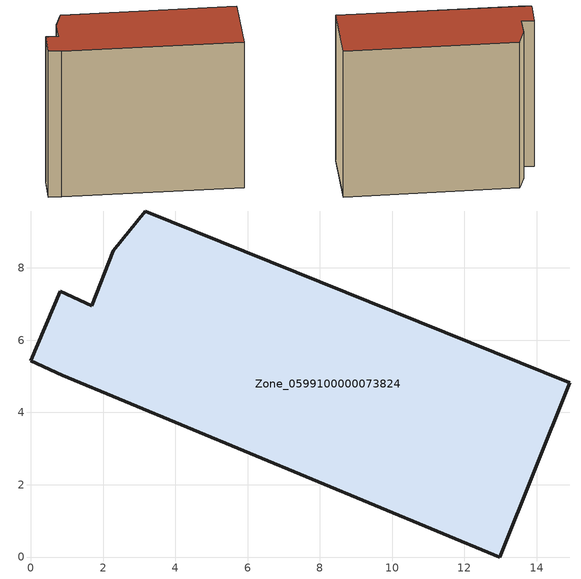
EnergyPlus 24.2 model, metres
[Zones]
Zone_0599100000073824
 floor ground (C_G): 12.98,0 0.87,5.03 0,5.43 0.81,7.36 1.68,6.96 2.28,8.48 3.16,9.58 14.91,4.82 z0
 wall outside (C_F): 0.81,7.36 0,5.43 0.87,5.03 12.98,0 14.91,4.82 3.16,9.58 2.28,8.48 1.68,6.96 0.81,7.36 z0:12.03
 roof outside (C_R): 3.16,9.58 2.28,8.48 1.68,6.96 0.81,7.36 0,5.43 0.87,5.03 12.98,0 14.91,4.82 z12.03
[BUILDING]
Pand.0599100000073824: North Axis=0; Terrain=City; Loads Convergence Tolerance Value=0.04; Temperature Convergence Tolerance Value=0.4; Solar Distribution=FullExterior; Maximum Number of Warmup Days=25; Minimum Number of Warmup Days=1
[Site:Location]
Rotterdam.The.Hague.AP_ZH_NLD Design_Conditions: Latitude=51.96; Longitude=4.45; Time Zone=1; Elevation=-4.5
[SITE:GROUNDTEMPERATURE:BUILDINGSURFACE]
18, 18, 18, 18, 18, 18, 18, 18, 18, 18, 18, 18
[MATERIAL] Thermal Absorptance=0.9; Solar Absorptance=0.7; Visible Absorptance=0.7
Name | Roughness | Thickness | Conductivity | Density | Specific Heat
G.TI.1946 | MediumSmooth | 0.15 | 1 | 540 | 1210
F.TI.1946 | Rough | 0.3 | 0.857143 | 1920 | 840
R.TI.1946 | MediumRough | 0.2 | 0.1 | 1500 | 1000
[CONSTRUCTION]
C_G: G.TI.1946
C_F: F.TI.1946
C_R: R.TI.1946
[ZONE]
Zone_0599100000073824: Type=1; Multiplier=1; Ceiling Height=Autocalculate; Volume=Autocalculate; Floor Area=autocalculate; Part of Total Floor Area=Yes
[ZONEINFILTRATION:DESIGNFLOWRATE]
Infil_Zone_0599100000073824: Zone or ZoneList or Space or SpaceList=Zone_0599100000073824; Schedule=AlwaysOn; Design Flow Rate Calculation Method=Flow/Area; Flow Rate per Floor Area=0.003; Constant Term Coefficient=1; Temperature Term Coefficient=0; Velocity Term Coefficient=0; Velocity Squared Term Coefficient=0
[HVACTEMPLATE:ZONE:IDEALLOADSAIRSYSTEM]
Zone_0599100000073824: Maximum Heating Supply Air Temperature=50; Minimum Cooling Supply Air Temperature=13; Maximum Heating Supply Air Humidity Ratio=0.0156; Minimum Cooling Supply Air Humidity Ratio=0.0077; Heating Limit=NoLimit; Cooling Limit=NoLimit; Dehumidification Control Type=ConstantSensibleHeatRatio; Cooling Sensible Heat Ratio=0.7; Dehumidification Setpoint=60; Humidification Control Type=None; Humidification Setpoint=30; Outdoor Air Method=None; Outdoor Air Flow Rate per Person=0.00944; Outdoor Air Flow Rate per Zone Floor Area=0; Outdoor Air Flow Rate per Zone=0; Demand Controlled Ventilation Type=None; Outdoor Air Economizer Type=NoEconomizer; Heat Recovery Type=None; Sensible Heat Recovery Effectiveness=0.7; Latent Heat Recovery Effectiveness=0.65
[ZONECONTROL:THERMOSTAT]
ThermostatControl_Zone_0599100000073824: Zone or ZoneList=Zone_0599100000073824; Control Type Schedule=DualSetpointControlType; Control 1=Thermostat_Zone_0599100000073824; Temperature Difference Between Cutout And Setpoint=0
[THERMOSTATSETPOINT:DUALSETPOINT]
Thermostat_Zone_0599100000073824: Heating Setpoint Temperature Schedule=HeatingSetpoint_Zone_0599100000073824; Cooling Setpoint Temperature Schedule=CoolingSetpoint_Zone_0599100000073824
[SCHEDULE:COMPACT]
HeatingSetpoint_Zone_0599100000073824: Through: 12/31, For: AllDays, Until: 24:00, 21
CoolingSetpoint_Zone_0599100000073824: Through: 12/31, For: AllDays, Until: 24:00, 24
DualSetpointControlType: Through: 12/31, For: AllDays, Until: 24:00, 4
AlwaysOn: Through: 12/31, For: AllDays, Until: 24:00, 1
